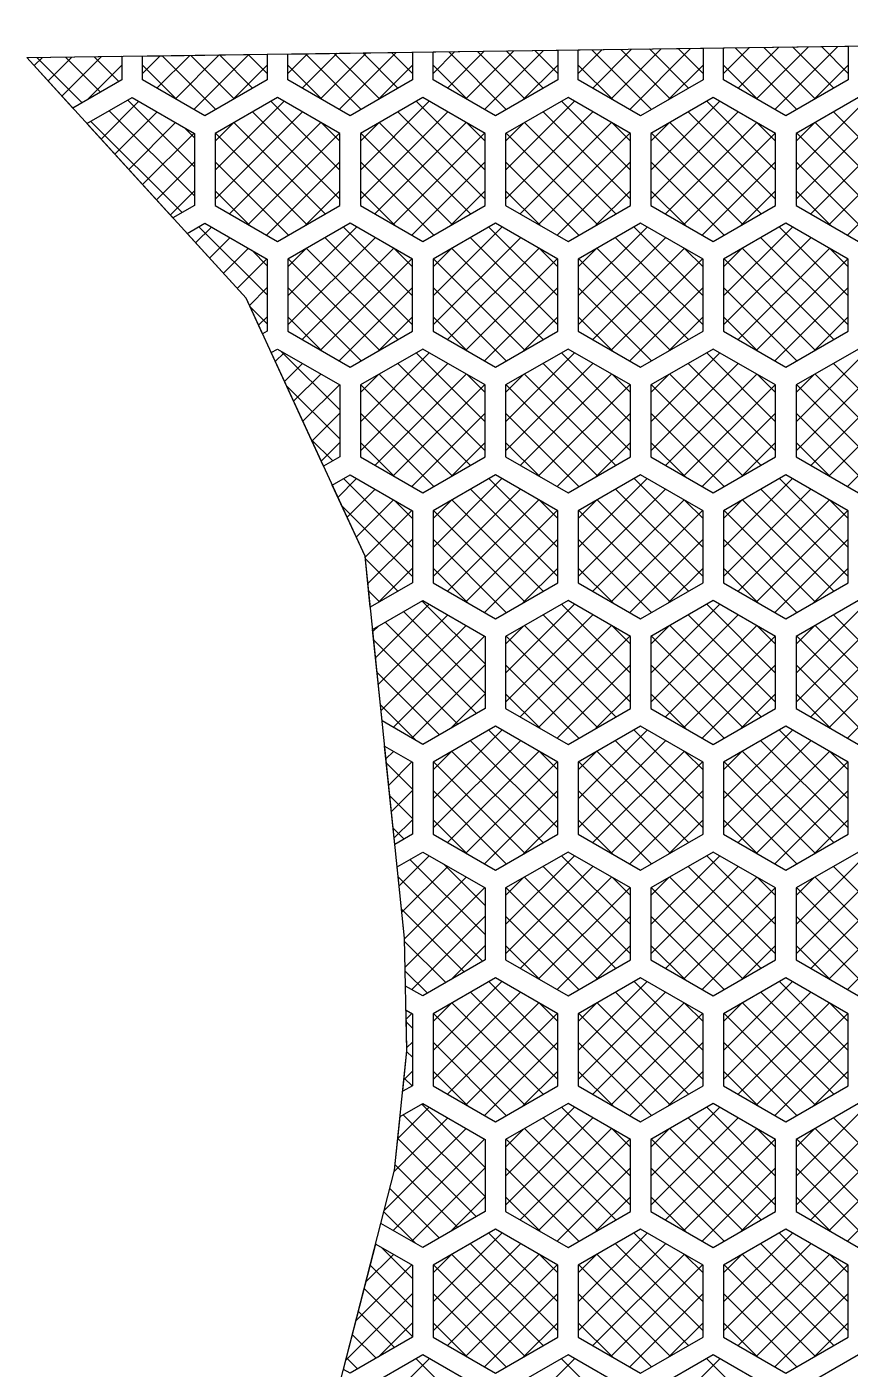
# Model space of a CAD drawing. Header units: millimetres. Extents: x -54 to 79, y -33 to 62.
# Drawn here: x -36.85 to -16.84, y 29.3 to 61.94 of the extents above; entities that cross this region are included whole.
import ezdxf

# ---------------------------------------------------------------- set-up
doc = ezdxf.new("R2010")
doc.units = ezdxf.units.MM
for name, color, linetype in [('fill', 4, 'Continuous'), ('outline', 3, 'Continuous'), ('pattern', 5, 'Continuous')]:
    doc.layers.add(name, color=color, linetype=linetype)

msp = doc.modelspace()

# ---------------------------------------------------------------- linework, layer by layer
at = {"layer": 'fill'}
for points in [[(-23.448, 60.807), (-22.868, 61.387)], [(-23.116, 61.384), (-21.666, 59.935)], [(-23.096, 60.452), (-22.151, 61.397)], [(-22.647, 60.194), (-21.434, 61.407)], [(-22.418, 61.394), (-21.218, 60.194)], [(-22.199, 59.935), (-20.717, 61.417)], [(-21.721, 61.403), (-20.77, 60.452)], [(-21.023, 61.413), (-20.417, 60.807)], [(-19.917, 60.807), (-19.287, 61.437)], [(-19.633, 61.432), (-18.135, 59.935)], [(-19.565, 60.452), (-18.57, 61.447)], [(-19.116, 60.194), (-17.853, 61.457)], [(-18.936, 61.442), (-17.687, 60.194)], [(-18.668, 59.935), (-17.136, 61.467)], [(-18.238, 61.452), (-17.239, 60.452)], [(-17.541, 61.461), (-16.886, 60.807)], [(-36.674, 60.999), (-36.474, 61.198)], [(-36.61, 61.196), (-35.51, 60.097)], [(-36.337, 60.629), (-35.757, 61.208)], [(-36, 60.258), (-35.04, 61.218)], [(-35.913, 61.206), (-35.062, 60.355)], [(-35.215, 61.216), (-34.614, 60.614)], [(-34.042, 60.807), (-33.61, 61.238)], [(-33.689, 60.452), (-32.893, 61.248)], [(-33.564, 61.239), (-32.26, 59.935)], [(-33.241, 60.194), (-32.176, 61.258)], [(-32.866, 61.248), (-31.811, 60.194)], [(-32.792, 59.935), (-31.459, 61.268)], [(-32.169, 61.258), (-31.363, 60.452)], [(-31.472, 61.268), (-31.011, 60.807)], [(-30.511, 60.807), (-30.03, 61.288)], [(-30.158, 60.452), (-29.312, 61.298)], [(-30.081, 61.287), (-28.729, 59.935)], [(-29.71, 60.194), (-28.595, 61.308)], [(-29.384, 61.297), (-28.28, 60.194)], [(-29.261, 59.935), (-27.878, 61.318)], [(-28.686, 61.307), (-27.832, 60.452)], [(-27.989, 61.316), (-27.479, 60.807)], [(-26.979, 60.807), (-26.449, 61.338)], [(-26.627, 60.452), (-25.732, 61.348)], [(-26.598, 61.336), (-25.198, 59.935)], [(-26.179, 60.194), (-25.015, 61.358)], [(-25.901, 61.345), (-24.749, 60.194)], [(-25.73, 59.935), (-24.297, 61.367)], [(-25.204, 61.355), (-24.301, 60.452)], [(-24.506, 61.365), (-23.948, 60.807)], [(-35.378, 60.173), (-34.542, 61.009)], [(-34.042, 61.009), (-33.205, 60.173)], [(-31.847, 60.173), (-31.011, 61.009)], [(-30.511, 61.009), (-29.674, 60.173)], [(-28.316, 60.173), (-27.479, 61.009)], [(-26.979, 61.009), (-26.143, 60.173)], [(-24.785, 60.173), (-23.948, 61.009)], [(-23.448, 61.009), (-22.612, 60.173)], [(-21.254, 60.173), (-20.417, 61.009)], [(-19.917, 61.009), (-19.081, 60.173)], [(-17.723, 60.173), (-16.886, 61.009)], [(-35.049, 59.214), (-34.132, 60.131)], [(-34.399, 60.161), (-32.776, 58.538)], [(-32.276, 58.456), (-30.601, 60.131)], [(-30.92, 60.131), (-29.245, 58.456)], [(-28.745, 58.456), (-27.07, 60.131)], [(-27.389, 60.131), (-25.714, 58.456)], [(-25.214, 58.456), (-23.539, 60.131)], [(-23.858, 60.131), (-22.183, 58.456)], [(-21.683, 58.456), (-20.008, 60.131)], [(-20.327, 60.131), (-18.652, 58.456)], [(-18.152, 58.456), (-16.477, 60.131)], [(-34.847, 59.902), (-32.776, 57.831)], [(-34.712, 58.844), (-33.684, 59.872)], [(-32.276, 57.749), (-30.153, 59.872)], [(-31.368, 59.872), (-29.245, 57.749)], [(-28.745, 57.749), (-26.622, 59.872)], [(-27.837, 59.872), (-25.714, 57.749)], [(-25.214, 57.749), (-23.091, 59.872)], [(-24.306, 59.872), (-22.183, 57.749)], [(-21.683, 57.749), (-19.56, 59.872)], [(-20.775, 59.872), (-18.652, 57.749)], [(-18.152, 57.749), (-16.028, 59.872)], [(-17.244, 59.872), (-15.121, 57.749)], [(-35.386, 59.584), (-35.37, 59.601)], [(-35.295, 59.643), (-33.077, 57.424)], [(-34.375, 58.474), (-33.236, 59.613)], [(-33.019, 59.488), (-32.776, 59.245)], [(-32.276, 59.163), (-31.839, 59.601)], [(-31.923, 57.394), (-29.705, 59.613)], [(-31.817, 59.613), (-29.598, 57.394)], [(-29.682, 59.601), (-29.245, 59.163)], [(-28.745, 59.163), (-28.308, 59.601)], [(-28.392, 57.394), (-26.173, 59.613)], [(-28.285, 59.613), (-26.067, 57.394)], [(-26.151, 59.601), (-25.714, 59.163)], [(-25.214, 59.163), (-24.776, 59.601)], [(-24.861, 57.394), (-22.642, 59.613)], [(-24.754, 59.613), (-22.535, 57.394)], [(-22.62, 59.601), (-22.183, 59.163)], [(-21.683, 59.163), (-21.245, 59.601)], [(-21.33, 57.394), (-19.111, 59.613)], [(-21.223, 59.613), (-19.004, 57.394)], [(-19.089, 59.601), (-18.652, 59.163)], [(-18.152, 59.163), (-17.714, 59.601)], [(-17.799, 57.394), (-15.58, 59.613)], [(-17.692, 59.613), (-15.473, 57.394)], [(-34.038, 58.104), (-32.787, 59.354)], [(-32.265, 59.354), (-30.046, 57.136)], [(-31.475, 57.136), (-29.256, 59.354)], [(-28.734, 59.354), (-26.515, 57.136)], [(-27.944, 57.136), (-25.725, 59.354)], [(-25.203, 59.354), (-22.984, 57.136)], [(-24.413, 57.136), (-22.194, 59.354)], [(-21.672, 59.354), (-19.453, 57.136)], [(-20.882, 57.136), (-18.663, 59.354)], [(-18.14, 59.354), (-15.922, 57.136)], [(-17.351, 57.136), (-15.132, 59.354)], [(-33.701, 57.734), (-32.776, 58.659)], [(-32.276, 58.659), (-30.494, 56.877)], [(-31.027, 56.877), (-29.245, 58.659)], [(-28.745, 58.659), (-26.963, 56.877)], [(-27.496, 56.877), (-25.714, 58.659)], [(-25.214, 58.659), (-23.432, 56.877)], [(-23.965, 56.877), (-22.183, 58.659)], [(-21.683, 58.659), (-19.901, 56.877)], [(-20.434, 56.877), (-18.652, 58.659)], [(-18.152, 58.659), (-16.37, 56.877)], [(-16.903, 56.877), (-15.121, 58.659)], [(-33.364, 57.364), (-32.776, 57.951)], [(-32.276, 57.951), (-31.44, 57.115)], [(-30.082, 57.115), (-29.245, 57.951)], [(-28.745, 57.951), (-27.908, 57.115)], [(-26.55, 57.115), (-25.714, 57.951)], [(-25.214, 57.951), (-24.377, 57.115)], [(-23.019, 57.115), (-22.183, 57.951)], [(-21.683, 57.951), (-20.846, 57.115)], [(-19.488, 57.115), (-18.652, 57.951)], [(-18.152, 57.951), (-17.315, 57.115)], [(-32.75, 56.69), (-32.367, 57.073)], [(-32.669, 57.082), (-31.011, 55.424)], [(-32.413, 56.32), (-31.918, 56.814)], [(-30.511, 55.398), (-28.836, 57.073)], [(-30.511, 54.691), (-28.387, 56.814)], [(-29.603, 56.814), (-27.479, 54.691)], [(-29.154, 57.073), (-27.479, 55.398)], [(-26.979, 55.398), (-25.304, 57.073)], [(-26.979, 54.691), (-24.856, 56.814)], [(-26.072, 56.814), (-23.948, 54.691)], [(-25.623, 57.073), (-23.948, 55.398)], [(-23.448, 55.398), (-21.773, 57.073)], [(-23.448, 54.691), (-21.325, 56.814)], [(-22.541, 56.814), (-20.417, 54.691)], [(-22.092, 57.073), (-20.417, 55.398)], [(-19.917, 55.398), (-18.242, 57.073)], [(-19.917, 54.691), (-17.794, 56.814)], [(-19.009, 56.814), (-16.886, 54.691)], [(-18.561, 57.073), (-16.886, 55.398)], [(-32.075, 55.95), (-31.47, 56.555)], [(-31.387, 56.507), (-31.011, 56.131)], [(-30.511, 56.105), (-30.073, 56.542)], [(-30.158, 54.336), (-27.939, 56.555)], [(-30.051, 56.555), (-27.832, 54.336)], [(-27.917, 56.542), (-27.479, 56.105)], [(-26.979, 56.105), (-26.542, 56.542)], [(-26.627, 54.336), (-24.408, 56.555)], [(-26.52, 56.555), (-24.301, 54.336)], [(-24.386, 56.542), (-23.948, 56.105)], [(-23.448, 56.105), (-23.011, 56.542)], [(-23.096, 54.336), (-20.877, 56.555)], [(-22.989, 56.555), (-20.77, 54.336)], [(-20.855, 56.542), (-20.417, 56.105)], [(-19.917, 56.105), (-19.48, 56.542)], [(-19.565, 54.336), (-17.346, 56.555)], [(-19.458, 56.555), (-17.239, 54.336)], [(-17.324, 56.542), (-16.886, 56.105)], [(-31.738, 55.58), (-31.022, 56.296)], [(-30.499, 56.296), (-28.28, 54.078)], [(-29.71, 54.078), (-27.491, 56.296)], [(-26.968, 56.296), (-24.749, 54.078)], [(-26.179, 54.078), (-23.96, 56.296)], [(-23.437, 56.296), (-21.218, 54.078)], [(-22.647, 54.078), (-20.429, 56.296)], [(-19.906, 56.296), (-17.687, 54.078)], [(-19.116, 54.078), (-16.897, 56.296)], [(-31.442, 55.169), (-31.011, 55.601)], [(-30.511, 55.601), (-28.729, 53.819)], [(-29.261, 53.819), (-27.479, 55.601)], [(-26.979, 55.601), (-25.198, 53.819)], [(-25.73, 53.819), (-23.948, 55.601)], [(-23.448, 55.601), (-21.666, 53.819)], [(-22.199, 53.819), (-20.417, 55.601)], [(-19.917, 55.601), (-18.135, 53.819)], [(-18.668, 53.819), (-16.886, 55.601)], [(-31.424, 55.131), (-31.011, 54.717)], [(-31.219, 54.685), (-31.011, 54.893)], [(-30.511, 54.893), (-29.674, 54.057)], [(-28.316, 54.057), (-27.479, 54.893)], [(-26.979, 54.893), (-26.143, 54.057)], [(-24.785, 54.057), (-23.948, 54.893)], [(-23.448, 54.893), (-22.612, 54.057)], [(-21.254, 54.057), (-20.417, 54.893)], [(-19.917, 54.893), (-19.081, 54.057)], [(-17.723, 54.057), (-16.886, 54.893)], [(-30.813, 53.803), (-30.601, 54.015)], [(-30.675, 54.057), (-29.245, 52.628)], [(-28.745, 52.34), (-27.07, 54.015)], [(-27.389, 54.015), (-25.714, 52.34)], [(-25.214, 52.34), (-23.539, 54.015)], [(-23.858, 54.015), (-22.183, 52.34)], [(-21.683, 52.34), (-20.008, 54.015)], [(-20.327, 54.015), (-18.652, 52.34)], [(-18.152, 52.34), (-16.477, 54.015)], [(-30.59, 53.319), (-30.153, 53.756)], [(-28.745, 51.633), (-26.622, 53.756)], [(-27.837, 53.756), (-25.714, 51.633)], [(-25.214, 51.633), (-23.091, 53.756)], [(-24.306, 53.756), (-22.183, 51.633)], [(-21.683, 51.633), (-19.56, 53.756)], [(-20.775, 53.756), (-18.652, 51.633)], [(-18.152, 51.633), (-16.028, 53.756)], [(-17.244, 53.756), (-15.121, 51.633)], [(-30.545, 53.22), (-29.245, 51.92)], [(-30.367, 52.835), (-29.705, 53.497)], [(-30.144, 52.35), (-29.256, 53.238)], [(-28.745, 53.047), (-28.308, 53.484)], [(-28.734, 53.238), (-26.515, 51.019)], [(-28.392, 51.278), (-26.173, 53.497)], [(-28.285, 53.497), (-26.067, 51.278)], [(-27.944, 51.019), (-25.725, 53.238)], [(-26.151, 53.484), (-25.714, 53.047)], [(-25.214, 53.047), (-24.776, 53.484)], [(-25.203, 53.238), (-22.984, 51.019)], [(-24.861, 51.278), (-22.642, 53.497)], [(-24.754, 53.497), (-22.535, 51.278)], [(-24.413, 51.019), (-22.194, 53.238)], [(-22.62, 53.484), (-22.183, 53.047)], [(-21.683, 53.047), (-21.245, 53.484)], [(-21.672, 53.238), (-19.453, 51.019)], [(-21.33, 51.278), (-19.111, 53.497)], [(-21.223, 53.497), (-19.004, 51.278)], [(-20.882, 51.019), (-18.663, 53.238)], [(-19.089, 53.484), (-18.652, 53.047)], [(-18.152, 53.047), (-17.714, 53.484)], [(-18.14, 53.238), (-15.922, 51.019)], [(-17.799, 51.278), (-15.58, 53.497)], [(-17.692, 53.497), (-15.473, 51.278)], [(-17.351, 51.019), (-15.132, 53.238)], [(-29.921, 51.866), (-29.245, 52.543)], [(-28.745, 52.543), (-26.963, 50.761)], [(-27.496, 50.761), (-25.714, 52.543)], [(-25.214, 52.543), (-23.432, 50.761)], [(-23.965, 50.761), (-22.183, 52.543)], [(-21.683, 52.543), (-19.901, 50.761)], [(-20.434, 50.761), (-18.652, 52.543)], [(-18.152, 52.543), (-16.37, 50.761)], [(-16.903, 50.761), (-15.121, 52.543)], [(-29.941, 51.91), (-29.415, 51.384)], [(-29.698, 51.382), (-29.245, 51.835)], [(-28.745, 51.835), (-27.908, 50.999)], [(-26.55, 50.999), (-25.714, 51.835)], [(-25.214, 51.835), (-24.377, 50.999)], [(-23.019, 50.999), (-22.183, 51.835)], [(-21.683, 51.835), (-20.846, 50.999)], [(-19.488, 50.999), (-18.652, 51.835)], [(-18.152, 51.835), (-17.315, 50.999)], [(-29.292, 50.5), (-28.836, 50.957)], [(-29.154, 50.957), (-27.479, 49.282)], [(-26.979, 49.282), (-25.304, 50.957)], [(-25.623, 50.957), (-23.948, 49.282)], [(-23.448, 49.282), (-21.773, 50.957)], [(-22.092, 50.957), (-20.417, 49.282)], [(-19.917, 49.282), (-18.242, 50.957)], [(-18.561, 50.957), (-16.886, 49.282)], [(-29.069, 50.016), (-28.387, 50.698)], [(-26.979, 48.575), (-24.856, 50.698)], [(-26.072, 50.698), (-23.948, 48.575)], [(-23.448, 48.575), (-21.325, 50.698)], [(-22.541, 50.698), (-20.417, 48.575)], [(-19.917, 48.575), (-17.794, 50.698)], [(-19.009, 50.698), (-16.886, 48.575)], [(-29.196, 50.292), (-27.479, 48.575)], [(-28.846, 49.532), (-27.939, 50.439)], [(-27.916, 50.426), (-27.479, 49.989)], [(-26.979, 49.989), (-26.542, 50.426)], [(-26.627, 48.22), (-24.408, 50.439)], [(-26.52, 50.439), (-24.301, 48.22)], [(-24.386, 50.426), (-23.948, 49.989)], [(-23.448, 49.989), (-23.011, 50.426)], [(-23.096, 48.22), (-20.877, 50.439)], [(-22.989, 50.439), (-20.77, 48.22)], [(-20.855, 50.426), (-20.417, 49.989)], [(-19.917, 49.989), (-19.48, 50.426)], [(-19.565, 48.22), (-17.346, 50.439)], [(-19.458, 50.439), (-17.239, 48.22)], [(-17.324, 50.426), (-16.886, 49.989)], [(-28.629, 49.042), (-27.491, 50.18)], [(-26.968, 50.18), (-24.749, 47.961)], [(-26.179, 47.961), (-23.96, 50.18)], [(-23.437, 50.18), (-21.218, 47.961)], [(-22.647, 47.961), (-20.429, 50.18)], [(-19.906, 50.18), (-17.687, 47.961)], [(-19.116, 47.961), (-16.897, 50.18)], [(-28.563, 48.401), (-27.479, 49.485)], [(-26.979, 49.485), (-25.198, 47.703)], [(-25.73, 47.703), (-23.948, 49.485)], [(-23.448, 49.485), (-21.666, 47.703)], [(-22.199, 47.703), (-20.417, 49.485)], [(-19.917, 49.485), (-18.135, 47.703)], [(-18.668, 47.703), (-16.886, 49.485)], [(-28.626, 49.015), (-27.832, 48.22)], [(-28.316, 47.941), (-27.479, 48.777)], [(-26.979, 48.777), (-26.143, 47.941)], [(-24.785, 47.941), (-23.948, 48.777)], [(-23.448, 48.777), (-22.612, 47.941)], [(-21.254, 47.941), (-20.417, 48.777)], [(-19.917, 48.777), (-19.081, 47.941)], [(-17.723, 47.941), (-16.886, 48.777)], [(-28.545, 48.227), (-28.28, 47.962)], [(-28.376, 46.593), (-27.07, 47.899)], [(-27.696, 47.722), (-25.714, 45.74)], [(-27.248, 47.98), (-25.714, 46.447)], [(-25.214, 46.224), (-23.539, 47.899)], [(-23.858, 47.899), (-22.183, 46.224)], [(-21.683, 46.224), (-20.008, 47.899)], [(-20.327, 47.899), (-18.652, 46.224)], [(-18.152, 46.224), (-16.477, 47.899)], [(-28.442, 47.234), (-28.308, 47.368)], [(-28.31, 45.952), (-26.622, 47.64)], [(-28.244, 45.311), (-26.173, 47.381)], [(-28.144, 47.463), (-25.925, 45.244)], [(-25.214, 45.517), (-23.091, 47.64)], [(-25.214, 46.931), (-24.776, 47.368)], [(-24.861, 45.162), (-22.642, 47.381)], [(-24.754, 47.381), (-22.535, 45.162)], [(-24.306, 47.64), (-22.183, 45.517)], [(-22.62, 47.368), (-22.183, 46.931)], [(-21.683, 45.517), (-19.56, 47.64)], [(-21.683, 46.931), (-21.245, 47.368)], [(-21.33, 45.162), (-19.111, 47.381)], [(-21.223, 47.381), (-19.004, 45.162)], [(-20.775, 47.64), (-18.652, 45.517)], [(-19.089, 47.368), (-18.652, 46.931)], [(-18.152, 45.517), (-16.028, 47.64)], [(-18.152, 46.931), (-17.714, 47.368)], [(-17.799, 45.162), (-15.58, 47.381)], [(-17.692, 47.381), (-15.473, 45.162)], [(-17.244, 47.64), (-15.121, 45.517)], [(-28.422, 47.033), (-26.374, 44.985)], [(-27.944, 44.903), (-25.725, 47.122)], [(-25.203, 47.122), (-22.984, 44.903)], [(-24.413, 44.903), (-22.194, 47.122)], [(-21.672, 47.122), (-19.453, 44.903)], [(-20.882, 44.903), (-18.663, 47.122)], [(-18.14, 47.122), (-15.922, 44.903)], [(-17.351, 44.903), (-15.132, 47.122)], [(-27.496, 44.645), (-25.714, 46.427)], [(-25.214, 46.427), (-23.432, 44.645)], [(-23.965, 44.645), (-22.183, 46.427)], [(-21.683, 46.427), (-19.901, 44.645)], [(-20.434, 44.645), (-18.652, 46.427)], [(-18.152, 46.427), (-16.37, 44.645)], [(-16.903, 44.645), (-15.121, 46.427)], [(-28.34, 46.244), (-26.822, 44.726)], [(-26.55, 44.883), (-25.714, 45.719)], [(-25.214, 45.719), (-24.377, 44.883)], [(-23.019, 44.883), (-22.183, 45.719)], [(-21.683, 45.719), (-20.846, 44.883)], [(-19.488, 44.883), (-18.652, 45.719)], [(-18.152, 45.719), (-17.315, 44.883)], [(-28.259, 45.456), (-27.381, 44.579)], [(-26.979, 43.166), (-25.304, 44.841)], [(-25.623, 44.841), (-23.948, 43.166)], [(-23.448, 43.166), (-21.773, 44.841)], [(-22.092, 44.841), (-20.417, 43.166)], [(-19.917, 43.166), (-18.242, 44.841)], [(-18.561, 44.841), (-16.886, 43.166)], [(-26.979, 42.459), (-24.856, 44.582)], [(-26.072, 44.582), (-23.948, 42.459)], [(-23.448, 42.459), (-21.325, 44.582)], [(-22.541, 44.582), (-20.417, 42.459)], [(-19.917, 42.459), (-17.794, 44.582)], [(-19.009, 44.582), (-16.886, 42.459)], [(-28.123, 44.14), (-27.939, 44.323)], [(-26.979, 43.873), (-26.542, 44.31)], [(-26.627, 42.104), (-24.408, 44.323)], [(-26.52, 44.323), (-24.301, 42.104)], [(-24.386, 44.31), (-23.948, 43.873)], [(-23.448, 43.873), (-23.011, 44.31)], [(-23.096, 42.104), (-20.877, 44.323)], [(-22.989, 44.323), (-20.77, 42.104)], [(-20.855, 44.31), (-20.417, 43.873)], [(-19.917, 43.873), (-19.48, 44.31)], [(-19.565, 42.104), (-17.346, 44.323)], [(-19.458, 44.323), (-17.239, 42.104)], [(-17.324, 44.31), (-16.886, 43.873)], [(-28.112, 44.032), (-27.479, 43.4)], [(-28.056, 43.499), (-27.491, 44.064)], [(-26.968, 44.064), (-24.749, 41.845)], [(-26.179, 41.845), (-23.96, 44.064)], [(-23.437, 44.064), (-21.218, 41.845)], [(-22.647, 41.845), (-20.429, 44.064)], [(-19.906, 44.064), (-17.687, 41.845)], [(-19.116, 41.845), (-16.897, 44.064)], [(-28.03, 43.243), (-27.479, 42.693)], [(-27.99, 42.858), (-27.479, 43.369)], [(-26.979, 43.369), (-25.198, 41.587)], [(-25.73, 41.587), (-23.948, 43.369)], [(-23.448, 43.369), (-21.666, 41.587)], [(-22.199, 41.587), (-20.417, 43.369)], [(-19.917, 43.369), (-18.135, 41.587)], [(-18.668, 41.587), (-16.886, 43.369)], [(-27.949, 42.455), (-27.684, 42.19)], [(-27.924, 42.217), (-27.479, 42.661)], [(-26.979, 42.661), (-26.143, 41.825)], [(-24.785, 41.825), (-23.948, 42.661)], [(-23.448, 42.661), (-22.612, 41.825)], [(-21.254, 41.825), (-20.417, 42.661)], [(-19.917, 42.661), (-19.081, 41.825)], [(-17.723, 41.825), (-16.886, 42.661)], [(-27.803, 41.049), (-27.07, 41.783)], [(-25.214, 40.108), (-23.539, 41.783)], [(-23.858, 41.783), (-22.183, 40.108)], [(-21.683, 40.108), (-20.008, 41.783)], [(-20.327, 41.783), (-18.652, 40.108)], [(-18.152, 40.108), (-16.477, 41.783)], [(-27.737, 40.409), (-26.622, 41.524)], [(-27.543, 41.694), (-25.714, 39.865)], [(-26.726, 41.584), (-25.714, 40.572)], [(-25.214, 39.401), (-23.091, 41.524)], [(-24.306, 41.524), (-22.183, 39.401)], [(-21.683, 39.401), (-19.56, 41.524)], [(-20.775, 41.524), (-18.652, 39.401)], [(-18.152, 39.401), (-16.028, 41.524)], [(-17.244, 41.524), (-15.121, 39.401)], [(-27.826, 41.27), (-25.772, 39.216)], [(-27.672, 39.767), (-26.173, 41.265)], [(-25.214, 40.815), (-24.776, 41.252)], [(-24.861, 39.046), (-22.642, 41.265)], [(-24.754, 41.265), (-22.535, 39.046)], [(-22.62, 41.252), (-22.183, 40.815)], [(-21.683, 40.815), (-21.245, 41.252)], [(-21.33, 39.046), (-19.111, 41.265)], [(-21.223, 41.265), (-19.004, 39.046)], [(-19.089, 41.252), (-18.652, 40.815)], [(-18.152, 40.815), (-17.714, 41.252)], [(-17.799, 39.046), (-15.58, 41.265)], [(-17.692, 41.265), (-15.473, 39.046)], [(-27.657, 39.075), (-25.725, 41.006)], [(-25.203, 41.006), (-22.984, 38.787)], [(-24.413, 38.787), (-22.194, 41.006)], [(-21.672, 41.006), (-19.453, 38.787)], [(-20.882, 38.787), (-18.663, 41.006)], [(-18.14, 41.006), (-15.922, 38.787)], [(-17.351, 38.787), (-15.132, 41.006)], [(-27.745, 40.482), (-26.22, 38.957)], [(-27.496, 38.529), (-25.714, 40.311)], [(-25.214, 40.311), (-23.432, 38.529)], [(-23.965, 38.529), (-22.183, 40.311)], [(-21.683, 40.311), (-19.901, 38.529)], [(-20.434, 38.529), (-18.652, 40.311)], [(-18.152, 40.311), (-16.37, 38.529)], [(-16.903, 38.529), (-15.121, 40.311)], [(-27.67, 39.7), (-26.669, 38.699)], [(-26.55, 38.767), (-25.714, 39.603)], [(-25.214, 39.603), (-24.377, 38.767)], [(-23.019, 38.767), (-22.183, 39.603)], [(-21.683, 39.603), (-20.846, 38.767)], [(-19.488, 38.767), (-18.652, 39.603)], [(-18.152, 39.603), (-17.315, 38.767)], [(-27.654, 38.977), (-27.117, 38.44)], [(-26.979, 37.05), (-25.304, 38.725)], [(-25.623, 38.725), (-23.948, 37.05)], [(-23.448, 37.05), (-21.773, 38.725)], [(-22.092, 38.725), (-20.417, 37.05)], [(-19.917, 37.05), (-18.242, 38.725)], [(-18.561, 38.725), (-16.886, 37.05)], [(-26.979, 36.343), (-24.856, 38.466)], [(-26.979, 37.757), (-26.542, 38.194)], [(-26.627, 35.988), (-24.408, 38.207)], [(-26.52, 38.207), (-24.301, 35.988)], [(-26.072, 38.466), (-23.948, 36.343)], [(-24.386, 38.194), (-23.948, 37.757)], [(-23.448, 36.343), (-21.325, 38.466)], [(-23.448, 37.757), (-23.011, 38.194)], [(-23.096, 35.988), (-20.877, 38.207)], [(-22.989, 38.207), (-20.77, 35.988)], [(-22.541, 38.466), (-20.417, 36.343)], [(-20.855, 38.194), (-20.417, 37.757)], [(-19.917, 36.343), (-17.794, 38.466)], [(-19.917, 37.757), (-19.48, 38.194)], [(-19.565, 35.988), (-17.346, 38.207)], [(-19.458, 38.207), (-17.239, 35.988)], [(-19.009, 38.466), (-16.886, 36.343)], [(-17.324, 38.194), (-16.886, 37.757)], [(-27.629, 37.81), (-27.491, 37.948)], [(-26.968, 37.948), (-24.749, 35.729)], [(-26.179, 35.729), (-23.96, 37.948)], [(-23.437, 37.948), (-21.218, 35.729)], [(-22.647, 35.729), (-20.429, 37.948)], [(-19.906, 37.948), (-17.687, 35.729)], [(-19.116, 35.729), (-16.897, 37.948)], [(-27.627, 37.739), (-27.479, 37.591)], [(-27.613, 37.119), (-27.479, 37.253)], [(-26.979, 37.253), (-25.198, 35.471)], [(-25.73, 35.471), (-23.948, 37.253)], [(-23.448, 37.253), (-21.666, 35.471)], [(-22.199, 35.471), (-20.417, 37.253)], [(-19.917, 37.253), (-18.135, 35.471)], [(-18.668, 35.471), (-16.886, 37.253)], [(-27.613, 37.018), (-27.479, 36.884)], [(-27.684, 36.341), (-27.479, 36.545)], [(-27.68, 36.377), (-27.489, 36.186)], [(-26.979, 36.545), (-26.143, 35.709)], [(-24.785, 35.709), (-23.948, 36.545)], [(-23.448, 36.545), (-22.612, 35.709)], [(-21.254, 35.709), (-20.417, 36.545)], [(-19.917, 36.545), (-19.081, 35.709)], [(-17.723, 35.709), (-16.886, 36.545)], [(-27.832, 34.904), (-27.07, 35.667)], [(-27.255, 35.744), (-25.714, 34.204)], [(-25.214, 33.992), (-23.539, 35.667)], [(-23.858, 35.667), (-22.183, 33.992)], [(-21.683, 33.992), (-20.008, 35.667)], [(-20.327, 35.667), (-18.652, 33.992)], [(-18.152, 33.992), (-16.477, 35.667)], [(-27.919, 34.11), (-26.622, 35.408)], [(-27.703, 35.486), (-25.714, 33.497)], [(-25.214, 33.285), (-23.091, 35.408)], [(-24.306, 35.408), (-22.183, 33.285)], [(-21.683, 33.285), (-19.56, 35.408)], [(-20.775, 35.408), (-18.652, 33.285)], [(-18.152, 33.285), (-16.028, 35.408)], [(-17.244, 35.408), (-15.121, 33.285)], [(-28.163, 33.16), (-26.173, 35.149)], [(-25.214, 34.699), (-24.776, 35.136)], [(-24.861, 32.93), (-22.642, 35.149)], [(-24.754, 35.149), (-22.535, 32.93)], [(-22.62, 35.136), (-22.183, 34.699)], [(-21.683, 34.699), (-21.245, 35.136)], [(-21.33, 32.93), (-19.111, 35.149)], [(-21.223, 35.149), (-19.004, 32.93)], [(-19.089, 35.136), (-18.652, 34.699)], [(-18.152, 34.699), (-17.714, 35.136)], [(-17.799, 32.93), (-15.58, 35.149)], [(-17.692, 35.149), (-15.473, 32.93)], [(-27.944, 32.671), (-25.725, 34.89)], [(-27.832, 34.908), (-25.932, 33.008)], [(-25.203, 34.89), (-22.984, 32.671)], [(-24.413, 32.671), (-22.194, 34.89)], [(-21.672, 34.89), (-19.453, 32.671)], [(-20.882, 32.671), (-18.663, 34.89)], [(-18.14, 34.89), (-15.922, 32.671)], [(-17.351, 32.671), (-15.132, 34.89)], [(-27.898, 34.267), (-26.381, 32.749)], [(-27.496, 32.413), (-25.714, 34.194)], [(-25.214, 34.194), (-23.432, 32.413)], [(-23.965, 32.413), (-22.183, 34.194)], [(-21.683, 34.194), (-19.901, 32.413)], [(-20.434, 32.413), (-18.652, 34.194)], [(-18.152, 34.194), (-16.37, 32.413)], [(-16.903, 32.413), (-15.121, 34.194)], [(-28.027, 33.689), (-26.829, 32.49)], [(-26.55, 32.651), (-25.714, 33.487)], [(-25.214, 33.487), (-24.377, 32.651)], [(-23.019, 32.651), (-22.183, 33.487)], [(-21.683, 33.487), (-20.846, 32.651)], [(-19.488, 32.651), (-18.652, 33.487)], [(-18.152, 33.487), (-17.315, 32.651)], [(-28.172, 33.126), (-27.407, 32.361)], [(-26.979, 30.934), (-25.304, 32.609)], [(-26.979, 30.227), (-24.856, 32.35)], [(-26.072, 32.35), (-23.948, 30.227)], [(-25.623, 32.609), (-23.948, 30.934)], [(-23.448, 30.934), (-21.773, 32.609)], [(-23.448, 30.227), (-21.325, 32.35)], [(-22.541, 32.35), (-20.417, 30.227)], [(-22.092, 32.609), (-20.417, 30.934)], [(-19.917, 30.934), (-18.242, 32.609)], [(-19.917, 30.227), (-17.794, 32.35)], [(-19.009, 32.35), (-16.886, 30.227)], [(-18.561, 32.609), (-16.886, 30.934)], [(-28.609, 31.422), (-27.939, 32.091)], [(-28.234, 32.261), (-27.479, 31.507)], [(-26.979, 31.641), (-26.542, 32.078)], [(-26.627, 29.872), (-24.408, 32.091)], [(-26.52, 32.091), (-24.301, 29.872)], [(-24.386, 32.078), (-23.948, 31.641)], [(-23.448, 31.641), (-23.011, 32.078)], [(-23.096, 29.872), (-20.877, 32.091)], [(-22.989, 32.091), (-20.77, 29.872)], [(-20.855, 32.078), (-20.417, 31.641)], [(-19.917, 31.641), (-19.48, 32.078)], [(-19.565, 29.872), (-17.346, 32.091)], [(-19.458, 32.091), (-17.239, 29.872)], [(-17.324, 32.078), (-16.886, 31.641)], [(-28.852, 30.471), (-27.491, 31.832)], [(-28.505, 31.825), (-27.479, 30.8)], [(-26.968, 31.832), (-24.749, 29.613)], [(-26.179, 29.613), (-23.96, 31.832)], [(-23.437, 31.832), (-21.218, 29.613)], [(-22.647, 29.613), (-20.429, 31.832)], [(-19.906, 31.832), (-17.687, 29.613)], [(-19.116, 29.613), (-16.897, 31.832)], [(-29.096, 29.52), (-27.479, 31.136)], [(-28.649, 31.263), (-27.479, 30.093)], [(-26.979, 31.136), (-25.198, 29.355)], [(-25.73, 29.355), (-23.948, 31.136)], [(-23.448, 31.136), (-21.666, 29.355)], [(-22.199, 29.355), (-20.417, 31.136)], [(-19.917, 31.136), (-18.135, 29.355)], [(-18.668, 29.355), (-16.886, 31.136)], [(-28.794, 30.7), (-27.917, 29.823)], [(-28.316, 29.593), (-27.479, 30.429)], [(-26.979, 30.429), (-26.143, 29.593)], [(-24.785, 29.593), (-23.948, 30.429)], [(-23.448, 30.429), (-22.612, 29.593)], [(-21.254, 29.593), (-20.417, 30.429)], [(-19.917, 30.429), (-19.081, 29.593)], [(-17.723, 29.593), (-16.886, 30.429)], [(-28.938, 30.137), (-28.365, 29.564)], [(-29.082, 29.574), (-28.814, 29.306)], [(-28.745, 27.876), (-27.07, 29.551)], [(-27.389, 29.551), (-25.714, 27.876)], [(-25.214, 27.876), (-23.539, 29.551)], [(-23.858, 29.551), (-22.183, 27.876)], [(-21.683, 27.876), (-20.008, 29.551)], [(-20.327, 29.551), (-18.652, 27.876)]]:
    msp.add_lwpolyline(points, dxfattribs=at)
at = {"layer": 'outline'}
msp.add_lwpolyline([(-32.396, 16.646), (-27.912, 34.14), (-27.612, 37.037), (-27.672, 39.777), (-28.632, 49.066), (-31.522, 55.342), (-36.851, 61.193), (-3.52, 61.656), (-3.324, 52.694), (14.976, 53.056), (15.105, 61.941), (27.743, 61.75), (39.158, 61.852)], dxfattribs=at)
at = {"layer": 'pattern'}
for points in [[(-23.948, 61.372), (-23.948, 60.656), (-25.464, 59.781), (-26.979, 60.656), (-26.979, 61.33)], [(-20.417, 61.421), (-20.417, 60.656), (-21.933, 59.781), (-23.448, 60.656), (-23.448, 61.379)], [(-16.886, 61.47), (-16.886, 60.656), (-18.402, 59.781), (-19.917, 60.656), (-19.917, 61.428)], [(-36.851, 61.193), (-34.542, 61.225), (-34.542, 60.656), (-35.735, 59.967)], [(-31.011, 61.274), (-31.011, 60.656), (-32.526, 59.781), (-34.042, 60.656), (-34.042, 61.232)], [(-27.479, 61.323), (-27.479, 60.656), (-28.995, 59.781), (-30.511, 60.656), (-30.511, 61.281)], [(-35.39, 59.589), (-34.292, 60.223), (-32.776, 59.348), (-32.776, 57.598), (-33.301, 57.295)], [(-29.245, 59.348), (-30.761, 60.223), (-32.276, 59.348), (-32.276, 57.598), (-30.761, 56.723), (-29.245, 57.598)], [(-25.714, 59.348), (-27.229, 60.223), (-28.745, 59.348), (-28.745, 57.598), (-27.229, 56.723), (-25.714, 57.598)], [(-22.183, 59.348), (-23.698, 60.223), (-25.214, 59.348), (-25.214, 57.598), (-23.698, 56.723), (-22.183, 57.598)], [(-18.652, 59.348), (-20.167, 60.223), (-21.683, 59.348), (-21.683, 57.598), (-20.167, 56.723), (-18.652, 57.598)], [(-15.121, 59.348), (-16.636, 60.223), (-18.152, 59.348), (-18.152, 57.598), (-16.636, 56.723), (-15.121, 57.598)], [(-31.522, 55.342), (-32.956, 56.917), (-32.526, 57.165), (-31.011, 56.29), (-31.011, 54.54), (-31.123, 54.475)], [(-27.479, 56.29), (-28.995, 57.165), (-30.511, 56.29), (-30.511, 54.54), (-28.995, 53.665), (-27.479, 54.54)], [(-23.948, 56.29), (-25.464, 57.165), (-26.979, 56.29), (-26.979, 54.54), (-25.464, 53.665), (-23.948, 54.54)], [(-20.417, 56.29), (-21.933, 57.165), (-23.448, 56.29), (-23.448, 54.54), (-21.933, 53.665), (-20.417, 54.54)], [(-16.886, 56.29), (-18.402, 57.165), (-19.917, 56.29), (-19.917, 54.54), (-18.402, 53.665), (-16.886, 54.54)], [(-30.913, 54.019), (-30.761, 54.107), (-29.245, 53.232), (-29.245, 51.482), (-29.639, 51.254)], [(-25.714, 53.232), (-27.229, 54.107), (-28.745, 53.232), (-28.745, 51.482), (-27.229, 50.607), (-25.714, 51.482)], [(-22.183, 53.232), (-23.698, 54.107), (-25.214, 53.232), (-25.214, 51.482), (-23.698, 50.607), (-22.183, 51.482)], [(-18.652, 53.232), (-20.167, 54.107), (-21.683, 53.232), (-21.683, 51.482), (-20.167, 50.607), (-18.652, 51.482)], [(-15.121, 53.232), (-16.636, 54.107), (-18.152, 53.232), (-18.152, 51.482), (-16.636, 50.607), (-15.121, 51.482)], [(-28.632, 49.066), (-29.429, 50.798), (-28.995, 51.049), (-27.479, 50.174), (-27.479, 48.424), (-28.504, 47.832)], [(-23.948, 50.174), (-25.464, 51.049), (-26.979, 50.174), (-26.979, 48.424), (-25.464, 47.549), (-23.948, 48.424)], [(-20.417, 50.174), (-21.933, 51.049), (-23.448, 50.174), (-23.448, 48.424), (-21.933, 47.549), (-20.417, 48.424)], [(-16.886, 50.174), (-18.402, 51.049), (-19.917, 50.174), (-19.917, 48.424), (-18.402, 47.549), (-16.886, 48.424)], [(-28.448, 47.287), (-27.229, 47.991), (-25.714, 47.116), (-25.714, 45.366), (-27.229, 44.491), (-28.218, 45.062)], [(-22.183, 47.116), (-23.698, 47.991), (-25.214, 47.116), (-25.214, 45.366), (-23.698, 44.491), (-22.183, 45.366)], [(-18.652, 47.116), (-20.167, 47.991), (-21.683, 47.116), (-21.683, 45.366), (-20.167, 44.491), (-18.652, 45.366)], [(-15.121, 47.116), (-16.636, 47.991), (-18.152, 47.116), (-18.152, 45.366), (-16.636, 44.491), (-15.121, 45.366)], [(-23.948, 44.058), (-25.464, 44.933), (-26.979, 44.058), (-26.979, 42.308), (-25.464, 41.433), (-23.948, 42.308)], [(-20.417, 44.058), (-21.933, 44.933), (-23.448, 44.058), (-23.448, 42.308), (-21.933, 41.433), (-20.417, 42.308)], [(-16.886, 44.058), (-18.402, 44.933), (-19.917, 44.058), (-19.917, 42.308), (-18.402, 41.433), (-16.886, 42.308)], [(-28.155, 44.448), (-27.479, 44.058), (-27.479, 42.308), (-27.908, 42.061)], [(-27.672, 39.777), (-27.852, 41.516), (-27.229, 41.875), (-25.714, 41), (-25.714, 39.25), (-27.229, 38.375), (-27.646, 38.616)], [(-22.183, 41), (-23.698, 41.875), (-25.214, 41), (-25.214, 39.25), (-23.698, 38.375), (-22.183, 39.25)], [(-18.652, 41), (-20.167, 41.875), (-21.683, 41), (-21.683, 39.25), (-20.167, 38.375), (-18.652, 39.25)], [(-15.121, 41), (-16.636, 41.875), (-18.152, 41), (-18.152, 39.25), (-16.636, 38.375), (-15.121, 39.25)], [(-23.948, 37.942), (-25.464, 38.817), (-26.979, 37.942), (-26.979, 36.192), (-25.464, 35.317), (-23.948, 36.192)], [(-20.417, 37.942), (-21.933, 38.817), (-23.448, 37.942), (-23.448, 36.192), (-21.933, 35.317), (-20.417, 36.192)], [(-16.886, 37.942), (-18.402, 38.817), (-19.917, 37.942), (-19.917, 36.192), (-18.402, 35.317), (-16.886, 36.192)], [(-27.612, 37.037), (-27.633, 38.031), (-27.479, 37.942), (-27.479, 36.192), (-27.713, 36.057)], [(-27.912, 34.14), (-27.777, 35.443), (-27.229, 35.759), (-25.714, 34.884), (-25.714, 33.134), (-27.229, 32.259), (-28.244, 32.844)], [(-22.183, 34.884), (-23.698, 35.759), (-25.214, 34.884), (-25.214, 33.134), (-23.698, 32.259), (-22.183, 33.134)], [(-18.652, 34.884), (-20.167, 35.759), (-21.683, 34.884), (-21.683, 33.134), (-20.167, 32.259), (-18.652, 33.134)], [(-15.121, 34.884), (-16.636, 35.759), (-18.152, 34.884), (-18.152, 33.134), (-16.636, 32.259), (-15.121, 33.134)], [(-23.948, 31.826), (-25.464, 32.701), (-26.979, 31.826), (-26.979, 30.076), (-25.464, 29.201), (-23.948, 30.076)], [(-20.417, 31.826), (-21.933, 32.701), (-23.448, 31.826), (-23.448, 30.076), (-21.933, 29.201), (-20.417, 30.076)], [(-16.886, 31.826), (-18.402, 32.701), (-19.917, 31.826), (-19.917, 30.076), (-18.402, 29.201), (-16.886, 30.076)], [(-28.373, 32.342), (-27.479, 31.826), (-27.479, 30.076), (-28.995, 29.201), (-29.154, 29.293)], [(-25.714, 28.768), (-27.229, 29.643), (-28.745, 28.768), (-28.745, 27.018), (-27.229, 26.143), (-25.714, 27.018)], [(-22.183, 28.768), (-23.698, 29.643), (-25.214, 28.768), (-25.214, 27.018), (-23.698, 26.143), (-22.183, 27.018)], [(-18.652, 28.768), (-20.167, 29.643), (-21.683, 28.768), (-21.683, 27.018), (-20.167, 26.143), (-18.652, 27.018)], [(-15.121, 28.768), (-16.636, 29.643), (-18.152, 28.768), (-18.152, 27.018), (-16.636, 26.143), (-15.121, 27.018)]]:
    msp.add_lwpolyline(points, close=True, dxfattribs=at)

doc.saveas('drawing.dxf')
